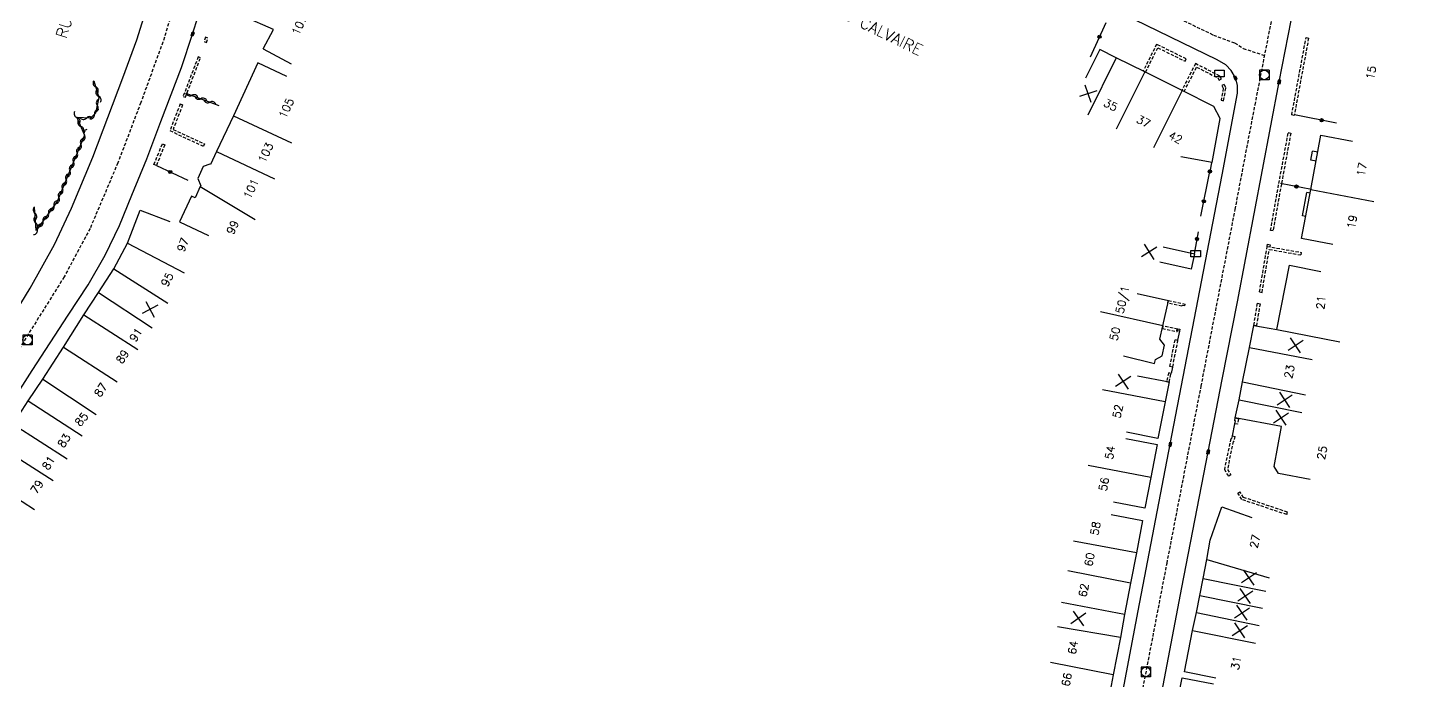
# Model space of a CAD drawing. Header units: millimetres. Extents: x 119599 to 135000, y 124063 to 131000.
# Drawn here: x 134505.2 to 134722.3, y 130596 to 130697.8 of the extents above; entities that cross this region are included whole.
import ezdxf
from ezdxf.enums import TextEntityAlignment as Align

# ---------------------------------------------------------------- set-up
doc = ezdxf.new("R2010")
doc.units = ezdxf.units.MM
doc.linetypes.add('DASHED', pattern=[0.75, 0.5, -0.25])
doc.layers.get('0').update_dxf_attribs({"linetype": 'CONTINUOUS'})
for name, color, linetype in [('W0001', 6, 'DASHED'), ('W0008', 7, 'CONTINUOUS'), ('W0100', 7, 'CONTINUOUS'), ('W0105', 7, 'CONTINUOUS'), ('W0112', 1, 'DASHED'), ('W0310', 3, 'CONTINUOUS'), ('W0322', 7, 'CONTINUOUS'), ('W0400', 7, 'CONTINUOUS'), ('W0420', 7, 'CONTINUOUS'), ('W0984', 7, 'CONTINUOUS'), ('W0989', 7, 'CONTINUOUS'), ('W0991', 7, 'CONTINUOUS'), ('W1102', 7, 'CONTINUOUS'), ('W1471', 7, 'CONTINUOUS')]:
    doc.layers.add(name, color=color, linetype=linetype)
doc.styles.get("Standard").update_dxf_attribs({"font": 'romans.shx', "width": 0.85})

# ---------------------------------------------------------------- blocks, each defined once
blk = doc.blocks.new('T420')
for p, q in [((0.75, 0.75), (-0.75, 0.75)), ((-0.75, 0.75), (-0.75, -0.75)), ((0.75, 0.75), (0.75, -0.75)), ((0.75, -0.75), (-0.75, -0.75))]:
    blk.add_line(p, q)
blk.add_ellipse((0, 0), major_axis=(-0.53, 0.53), ratio=1, start_param=3.926991, end_param=10.210176)
blk = doc.blocks.new('t991o')
at = {"color": 0, "linetype": 'Continuous'}
for p, q in [((-1, 1), (1, -1)), ((-1, -1), (1, 1))]:
    blk.add_line(p, q, dxfattribs=at)
blk = doc.blocks.new('T400')
for p, q in [((-0.15, 0.3), (0.15, 0.3)), ((-0.15, -0.25), (-0.15, 0.3)), ((-0.15, 0.15), (0.15, 0.15)), ((-0.15, 0), (0.15, 0)), ((0.15, 0.3), (0.15, -0.25)), ((-0.15, -0.15), (0.15, -0.15)), ((-0.15, -0.25), (-0.15, -0.3)), ((-0.15, -0.3), (0.15, -0.3)), ((0.15, -0.3), (0.15, -0.25))]:
    blk.add_line(p, q)
blk = doc.blocks.new('t322o')
at = {"color": 0, "linetype": 'Continuous'}
for radius in [0.25, 0.15]:
    blk.add_circle((0, 0), radius, dxfattribs=at)
blk = doc.blocks.new('t310o')
at = {"color": 0, "linetype": 'Continuous'}
for centre, start, end in [((-0.5, 0.38), 216.8699, 323.1304), ((0.5, -0.37), 36.8699, 143.1303)]:
    blk.add_arc(centre, 0.625, start, end, dxfattribs=at)
blk = doc.blocks.new('T1471')
at = {"color": 0, "linetype": 'Continuous', "flags": 128}
blk.add_lwpolyline([(-0.75, -0.5), (-0.75, 0.5), (0.75, 0.5), (0.75, -0.5), (-0.75, -0.5)], dxfattribs=at)

msp = doc.modelspace()

# ---------------------------------------------------------------- linework, layer by layer
at = {"layer": 'W0001'}
for points in [[(134545.1, 130865.18), (134544.74, 130848.57), (134544.32, 130830.46), (134543.86, 130809.8), (134543.48, 130793.71), (134543.14, 130784.29), (134542.63, 130764.14), (134540.48, 130755.46), (134538.22, 130745.07), (134534.79, 130729.44), (134530.94, 130712.24), (134528.78, 130703.52), (134526.33, 130695.61), (134522.88, 130686.16), (134519.3, 130676.76), (134514.96, 130666.52), (134510.91, 130658.96), (134501.45, 130643.85)], [(134658.5, 130486.41), (134661.31, 130501.06), (134665.36, 130522.2), (134670.14, 130547), (134674.64, 130570.19), (134677.97, 130587.39), (134683.13, 130614.27), (134688.46, 130641.9), (134693.77, 130669.49), (134696.88, 130685.81), (134699.89, 130701.22), (134700.17, 130704.28), (134703.04, 130717.73), (134705.58, 130731.17), (134707.1, 130740.32), (134708.36, 130750.56), (134710.08, 130768.19), (134711.47, 130782.66), (134712.65, 130794.58), (134714.66, 130814.37), (134716.72, 130832.79), (134719.45, 130852.12)], [(134542.89, 130774.22), (134548.48, 130769.11), (134551.9, 130768.44), (134556.64, 130766.14), (134568.46, 130759.17), (134583.56, 130750.02), (134590.43, 130745.91), (134596.57, 130742.57), (134611.09, 130735.39), (134626.88, 130727.65), (134648.35, 130717.13), (134670.24, 130706.44), (134690.38, 130696.71), (134693.69, 130695.49), (134695.01, 130694.63), (134698.38, 130693.52)]]:
    msp.add_lwpolyline(points, dxfattribs=at)
at = {"layer": 'W0008'}
for points in [[(134681.27, 130588.63), (134685.46, 130610.47), (134689.56, 130631.64), (134691.73, 130642.94), (134694.11, 130655.09), (134700.63, 130689.38), (134703.43, 130703.81), (134708.04, 130727.96), (134709.41, 130735.33), (134710.67, 130743.75), (134711.26, 130748.92), (134711.48, 130751.37), (134712.83, 130765.35), (134715.22, 130789.86), (134716.34, 130801.44), (134717.45, 130812.2), (134718.76, 130824.21), (134719.6, 130831.64), (134720.27, 130836.85), (134721.17, 130843.99), (134722.35, 130851.53)], [(134674.23, 130583.75), (134678.64, 130606.84), (134683.64, 130632.84), (134686.24, 130646.31), (134691.73, 130674.87), (134694.14, 130687.64), (134694.13, 130688.84), (134693.93, 130689.71), (134693.8, 130690.02), (134693.12, 130691.19), (134692.3, 130692.08), (134690.97, 130692.82), (134663.45, 130706.27), (134644.6, 130715.46), (134636.09, 130719.64), (134607.92, 130733.43), (134598.88, 130737.9), (134594.36, 130740.15), (134590.79, 130742.05), (134587.79, 130743.79), (134576.1, 130750.86)], [(134500.47, 130648.81), (134505.63, 130657.18), (134509.43, 130664.04), (134512.07, 130669.67), (134515.42, 130677.63), (134520.09, 130690.02), (134522.24, 130695.95), (134524.66, 130703.65)], [(134500.2, 130635.47), (134505.94, 130644.34), (134511.56, 130653.01), (134514.64, 130657.75), (134517.34, 130662.38), (134519.58, 130666.98), (134521.5, 130671.72), (134523.81, 130677.39), (134526.02, 130683.23), (134529.22, 130691.65), (134530.97, 130696.85), (134531.86, 130699.64)]]:
    msp.add_lwpolyline(points, dxfattribs=at)
at = {"layer": 'W0100'}
for p, q in [((134541.98, 130694.56), (134546.38, 130692.19)), ((134690.18, 130676.81), (134685.26, 130677.72)), ((134705.6, 130677.19), (134705.85, 130678.56)), ((134706.67, 130678.41), (134705.85, 130678.56)), ((134706.41, 130677.04), (134705.6, 130677.19)), ((134704.28, 130668.49), (134704.94, 130672.13)), ((134705.47, 130672.03), (134704.94, 130672.13)), ((134704.78, 130668.4), (134704.28, 130668.49)), ((134705.48, 130627.35), (134700.56, 130628.28))]:
    msp.add_line(p, q, dxfattribs=at)
for points in [[(134541.98, 130694.56), (134543.61, 130697.58), (134539.1, 130699.53), (134540.71, 130702.92)], [(134690.18, 130676.81), (134691.45, 130683.7), (134690.43, 130685.56), (134685.5, 130688.04), (134679.68, 130690.95), (134675.21, 130693.17), (134672.65, 130694.44), (134670.42, 130689.97)], [(134545.71, 130690.26), (134541.18, 130692.36), (134537.35, 130684.11), (134534.73, 130678.52), (134533.77, 130676.52), (134533.68, 130676.54), (134532.62, 130676.17), (134531.78, 130674.33), (134532.24, 130673.18), (134532.17, 130673.07), (134531.37, 130671.32), (134530.81, 130671.58), (134528.91, 130667.57), (134533.43, 130665.43)], [(134709.04, 130664.02), (134704.13, 130664.95), (134705.57, 130672.59), (134707.17, 130681.06), (134712.08, 130680.13)], [(134471.34, 130582.4), (134476.27, 130589.86), (134479.26, 130594.4), (134476.84, 130595.63), (134482.66, 130604.62), (134485.61, 130609.11), (134488.86, 130614.12), (134492.16, 130619.18), (134494.92, 130623.44), (134497.91, 130628.07), (134500.79, 130632.57), (134502.96, 130635.96), (134505.32, 130639.6), (134507.57, 130643.01), (134510.79, 130648.01), (134514.01, 130653.02), (134516.3, 130656.51), (134518.69, 130660.24), (134520.79, 130664.25), (134522.77, 130669.4), (134527.44, 130667.6)], [(134682.54, 130663.63), (134687.42, 130662.55), (134686.88, 130660.15), (134682, 130661.24)], [(134700.56, 130628.28), (134699.85, 130629.36), (134701.03, 130635.61), (134693.79, 130636.95), (134694.37, 130639.8), (134694.94, 130642.57), (134696, 130647.97), (134696.69, 130651.4), (134700.29, 130650.77), (134702.27, 130660.77), (134707.17, 130659.8)], [(134676.32, 130646.66), (134681.17, 130645.46), (134681.33, 130646.08), (134682.35, 130646.63), (134682.73, 130648.29), (134682.01, 130649.24), (134682.48, 130651.34), (134683.34, 130655.23), (134678.46, 130656.31)], [(134678.54, 130643.51), (134683.45, 130642.57), (134682.86, 130639.45), (134681.71, 130633.76), (134676.81, 130634.75)], [(134676.69, 130633.73), (134681.6, 130632.79), (134680.61, 130627.66), (134679.66, 130622.86), (134674.76, 130623.83)], [(134674.4, 130621.89), (134679.31, 130620.96), (134678.35, 130615.88), (134677.45, 130611.19), (134676.49, 130606.26), (134675.87, 130602.67), (134674.73, 130596.88), (134673.93, 130592.71), (134672.54, 130585.84), (134671.4, 130579.95), (134670.45, 130575.01), (134669.84, 130571.65), (134667.03, 130572.95), (134664.12, 130566.85), (134659.61, 130569.01)], [(134690.74, 130596.35), (134685.84, 130597.34), (134687.13, 130603.77), (134687.71, 130606.58), (134688.23, 130609.22), (134688.76, 130611.87), (134689.34, 130614.88), (134689.84, 130617.9), (134691.67, 130623.09), (134696.39, 130621.43)], [(134687.87, 130555.72), (134682.95, 130556.63), (134684.25, 130563.66), (134685.57, 130570.55), (134686.94, 130577.39), (134688.28, 130584.36), (134689.23, 130589.35), (134684.3, 130590.28), (134685.5, 130596.4), (134690.4, 130595.44)]]:
    msp.add_lwpolyline(points, dxfattribs=at)
at = {"layer": 'W0105'}
for p, q in [((134690.07, 130676.77), (134689.86, 130675.67)), ((134685.07, 130650.49), (134684.79, 130649.1)), ((134683.96, 130644.9), (134683.78, 130643.88)), ((134693.35, 130634.16), (134693.72, 130636.05))]:
    msp.add_line(p, q, dxfattribs=at)
at = {"layer": 'W0112'}
for p, q in [((134533, 130696.37), (134532.76, 130695.69)), ((134532.76, 130695.69), (134533.14, 130695.56)), ((134681.5, 130695.26), (134679.42, 130691.11)), ((134686.14, 130692.98), (134681.5, 130695.26)), ((134702.6, 130684.24), (134704.84, 130696.3)), ((134704.84, 130696.3), (134705.23, 130696.23)), ((134531.84, 130693.29), (134529.49, 130687.14)), ((134687.57, 130692.25), (134685.44, 130688.07)), ((134692.33, 130688.47), (134692.07, 130689)), ((134529.49, 130687.14), (134529.86, 130687)), ((134691.97, 130686.45), (134692.33, 130688.47)), ((134529.03, 130685.96), (134529.4, 130685.81)), ((134700.59, 130673.52), (134702.07, 130681.48)), ((134526.63, 130679.59), (134525.31, 130676.34)), ((134532.84, 130679.71), (134532.67, 130679.34)), ((134525.31, 130676.34), (134524.94, 130676.49)), ((134699.29, 130666.2), (134700.59, 130673.52)), ((134698.77, 130663.72), (134698.83, 130664.05)), ((134698.83, 130664.05), (134699.22, 130663.98)), ((134699.22, 130663.98), (134699.16, 130663.66)), ((134704.08, 130662.78), (134704.01, 130662.39)), ((134697.57, 130656.61), (134697.97, 130656.54)), ((134683.33, 130655.26), (134685.93, 130654.72)), ((134685.93, 130654.72), (134685.88, 130654.43)), ((134696.69, 130651.4), (134697.25, 130654.84)), ((134697.25, 130654.84), (134697.65, 130654.77)), ((134682.48, 130651.28), (134682.41, 130650.89)), ((134684.81, 130650.82), (134682.48, 130651.28)), ((134685.07, 130650.49), (134684.67, 130650.57)), ((134685.12, 130650.78), (134685.07, 130650.49)), ((134684.79, 130649.1), (134683.96, 130644.9)), ((134683.78, 130643.91), (134683.39, 130644.01)), ((134683.45, 130642.56), (134683.78, 130643.91)), ((134683.96, 130644.9), (134683.57, 130644.97)), ((134693.71, 130636.51), (134693.79, 130636.95)), ((134693.25, 130633.73), (134693.35, 130634.16)), ((134694.18, 130625.21), (134694.52, 130625.43)), ((134701.82, 130621.86), (134701.95, 130622.24))]:
    msp.add_line(p, q, dxfattribs=at)
for points in [[(134533.14, 130695.56), (134533.37, 130696.23), (134533, 130696.37)], [(134705.23, 130696.23), (134702.99, 130684.17), (134702.6, 130684.24)], [(134529.86, 130687), (134532.21, 130693.15), (134531.84, 130693.29)], [(134679.42, 130691.11), (134679.78, 130690.93), (134681.68, 130694.72)], [(134681.68, 130694.72), (134685.97, 130692.62), (134686.14, 130692.98)], [(134685.8, 130687.89), (134687.75, 130691.71), (134691.07, 130690.01)], [(134691.63, 130689.86), (134691.35, 130690.31), (134687.57, 130692.25)], [(134691.07, 130690.01), (134691.29, 130689.65), (134691.63, 130689.86)], [(134692.07, 130689), (134691.71, 130688.82), (134691.92, 130688.41)], [(134691.92, 130688.41), (134691.58, 130686.52), (134691.97, 130686.45)], [(134529.03, 130685.96), (134527.43, 130681.79), (134532.67, 130679.34)], [(134529.4, 130685.81), (134527.94, 130681.99), (134532.84, 130679.71)], [(134702.07, 130681.48), (134702.46, 130681.41), (134700.98, 130673.45)], [(134524.94, 130676.49), (134526.26, 130679.74), (134526.63, 130679.59)], [(134700.98, 130673.45), (134699.68, 130666.13), (134699.29, 130666.2)], [(134697.57, 130656.61), (134698.77, 130663.73), (134704.08, 130662.78)], [(134697.97, 130656.54), (134699.1, 130663.26), (134704.01, 130662.39)], [(134685.46, 130654.41), (134683.25, 130654.87), (134683.33, 130655.26)], [(134685.88, 130654.43), (134685.48, 130654.51), (134685.46, 130654.41)], [(134697.65, 130654.77), (134697.09, 130651.34), (134696.69, 130651.4)], [(134682.41, 130650.89), (134684.73, 130650.42), (134684.81, 130650.82)], [(134684.67, 130650.57), (134684.73, 130650.85), (134685.12, 130650.78)], [(134683.57, 130644.97), (134684.39, 130649.18), (134684.79, 130649.1)], [(134683.39, 130644.01), (134683.06, 130642.65), (134683.45, 130642.56)], [(134693.72, 130636.05), (134693.82, 130636.48), (134693.71, 130636.51)], [(134694.29, 130636.76), (134694.11, 130635.96), (134693.72, 130636.05)], [(134693.79, 130636.95), (134694.19, 130636.88), (134694.17, 130636.8), (134694.29, 130636.76)], [(134692.76, 130627.84), (134692.13, 130628.83), (134693.14, 130633.74), (134693.25, 130633.73)], [(134693.35, 130634.16), (134693.74, 130634.08), (134693.57, 130633.27), (134693.46, 130633.29), (134692.56, 130628.91)], [(134692.56, 130628.91), (134693.1, 130628.05), (134692.76, 130627.84)], [(134701.82, 130621.86), (134694.83, 130624.21), (134694.18, 130625.21)], [(134701.95, 130622.24), (134695.09, 130624.55), (134694.52, 130625.43)]]:
    msp.add_lwpolyline(points, dxfattribs=at)
at = {"layer": 'W0310'}
msp.add_line((134529.94, 130687.66), (134535.06, 130685.7), dxfattribs=at)
msp.add_lwpolyline([(134515.53, 130689.57), (134516.35, 130686.94), (134515.82, 130684.51), (134515.01, 130683.72), (134512.92, 130683.86), (134514.09, 130681.06), (134509.82, 130670.73), (134506.56, 130666.18), (134506.3, 130669.82)], dxfattribs=at)
at = {"layer": 'W0322'}
for p, q in [((134673.59, 130698.6), (134671.11, 130693.25)), ((134709.6, 130682.95), (134703.02, 130684.25)), ((134525.32, 130676.34), (134530.24, 130674.05)), ((134688.43, 130668.43), (134689.86, 130675.67)), ((134705.67, 130672.62), (134700.86, 130673.53)), ((134687.42, 130662.55), (134688.02, 130665.99))]:
    msp.add_line(p, q, dxfattribs=at)
at = {"layer": 'W1102'}
for p, q in [((134675.21, 130693.17), (134670.76, 130684.21)), ((134679.68, 130690.95), (134675.21, 130682)), ((134685.5, 130688.04), (134681, 130679.11)), ((134537.35, 130684.11), (134546.42, 130679.9)), ((134534.73, 130678.52), (134543.78, 130674.28)), ((134532.17, 130673.07), (134540.74, 130667.93)), ((134705.57, 130672.59), (134715.4, 130670.74)), ((134520.79, 130664.25), (134529.65, 130659.6)), ((134518.69, 130660.24), (134527.11, 130654.84)), ((134516.3, 130656.51), (134524.66, 130651.03)), ((134514.01, 130653.02), (134522.42, 130647.61)), ((134682.48, 130651.34), (134672.72, 130653.53)), ((134700.29, 130650.77), (134710.1, 130648.83)), ((134510.79, 130648.01), (134519.2, 130642.59)), ((134696, 130647.97), (134705.81, 130646.05)), ((134507.57, 130643.01), (134515.92, 130637.5)), ((134682.86, 130639.45), (134673.03, 130641.32)), ((134694.94, 130642.57), (134704.73, 130640.57)), ((134505.32, 130639.6), (134513.71, 130634.16)), ((134694.37, 130639.8), (134704.17, 130637.81)), ((134502.96, 130635.96), (134511.38, 130630.55)), ((134500.79, 130632.57), (134509.21, 130627.18)), ((134497.91, 130628.07), (134506.31, 130622.65)), ((134680.61, 130627.66), (134670.79, 130629.55)), ((134678.35, 130615.88), (134668.52, 130617.74)), ((134689.34, 130614.88), (134699.07, 130612.01)), ((134677.45, 130611.19), (134667.63, 130613.08)), ((134688.76, 130611.87), (134698.57, 130609.93)), ((134688.23, 130609.22), (134698.04, 130607.29)), ((134676.49, 130606.26), (134666.67, 130608.16)), ((134687.71, 130606.58), (134697.51, 130604.56)), ((134675.87, 130602.67), (134666.02, 130604.37)), ((134687.13, 130603.77), (134696.94, 130601.8)), ((134674.73, 130596.88), (134664.92, 130598.8))]:
    msp.add_line(p, q, dxfattribs=at)

# ---------------------------------------------------------------- block references
at = {"layer": 'W0310'}
for p, rotation in [((134515.83, 130688.62), 287.2064969510972), ((134516.08, 130685.72), 257.6764860379403), ((134516.27, 130687.18), 287.2064969510972), ((134530.87, 130687.3), 339.0173885042588), ((134532.27, 130686.77), 339.0173885042588), ((134533.67, 130686.23), 339.0173885042588), ((134512.93, 130683.83), 292.6634157101549), ((134515.63, 130684.33), 224.2830760441484), ((134513.51, 130682.45), 292.6634157101549), ((134514.38, 130683.76), 176.1075341928583), ((134514.09, 130681.06), 247.540279666861), ((134513.52, 130679.68), 247.540279666861), ((134512.37, 130676.9), 247.540279666861), ((134512.94, 130678.29), 247.540279666861), ((134511.8, 130675.52), 247.540279666861), ((134510.65, 130672.74), 247.540279666861), ((134511.22, 130674.13), 247.540279666861), ((134510.08, 130671.36), 247.540279666861), ((134506.37, 130668.89), 94.04972772607975), ((134508.47, 130668.84), 234.4327024676756), ((134509.34, 130670.06), 234.4327024676756), ((134506.72, 130666.4), 234.4327024676756), ((134506.48, 130667.4), 94.04972772607975), ((134507.6, 130667.62), 234.4327024676756)]:
    msp.add_blockref('t310o', p, dxfattribs=dict(at, rotation=rotation))
at = {"layer": 'W0322'}
for p, rotation in [((134672.59, 130696.45), 245.0722244462358), ((134707.27, 130683.41), 168.8509663568172), ((134527.47, 130675.34), 335.0118293432614), ((134689.82, 130675.42), 78.78001356647651), ((134703.34, 130673.06), 169.2770568089226), ((134688.89, 130670.76), 78.78001356647651), ((134687.82, 130664.89), 80.09282138212927)]:
    msp.add_blockref('t322o', p, dxfattribs=dict(at, rotation=rotation))
at = {"layer": 'W0400'}
for p, rotation in [((134530.97, 130696.85), 161.3847498076636), ((134693.8, 130690.02), 22.97549818950412), ((134700.63, 130689.38), 169.2284448338841), ((134683.64, 130632.84), 349.1170929820722), ((134689.56, 130631.64), 169.0331105677681)]:
    msp.add_blockref('T400', p, dxfattribs=dict(at, rotation=rotation))
at = {"layer": 'W0420'}
for p in [(134698.31, 130690.49), (134505.19, 130649.12), (134679.82, 130597.32)]:
    msp.add_blockref('T420', p, dxfattribs=at)
at = {"layer": 'W0991'}
for p, rotation in [((134670.81, 130687.54), 153.5420969161254), ((134680.32, 130662.87), 257.4286809267068), ((134524.32, 130653.9), 253.3727448214749), ((134703.2, 130648.3), 78.53482003142332), ((134676.29, 130642.62), 258.3411635847514), ((134701.51, 130639.78), 78.4289145022361), ((134700.94, 130636.98), 78.56286622044885), ((134695.92, 130612.04), 79.0012970254038), ((134695.36, 130609.18), 78.81072837613024), ((134669.29, 130605.65), 260.2246738246699), ((134694.84, 130606.55), 78.89690795219907), ((134694.5, 130603.79), 78.89690795219907)]:
    msp.add_blockref('t991o', p, dxfattribs=dict(at, rotation=rotation))
at = {"layer": 'W1471'}
for p in [(134691.32, 130690.7), (134687.61, 130662.58)]:
    msp.add_blockref('T1471', p, dxfattribs=at)

# ---------------------------------------------------------------- texts
at = {"layer": 'W0984'}
msp.add_text('15', height=1.25, rotation=79.046, dxfattribs=at).set_placement((134714.98, 130690.83), align=Align.MIDDLE)
at = {"layer": 'W0989'}
for s, rotation, p in [('RUE DE LA TOMBELLE', 72.772, (134514.2, 130708.49)), ('RUE DU CALVAIRE', 333.8802, (134635.45, 130698.8))]:
    msp.add_text(s, height=1.75, rotation=rotation, dxfattribs=at).set_placement(p, align=Align.MIDDLE)
at = {"layer": 'W0991'}
for s, rotation, p in [('107', 64.6826, (134547.65, 130698.28)), ('105', 65.0926, (134545.61, 130685.29)), ('35', 333.5795, (134674.33, 130685.79)), ('37', 333.4485, (134679.46, 130683.23)), ('103', 64.8739, (134542.38, 130678.35)), ('42', 332.5226, (134684.46, 130680.7)), ('17', 79.341, (134713.52, 130675.74)), ('101', 64.4775, (134540.09, 130672.72)), ('99', 65.4378, (134537.22, 130666.71)), ('19', 79.297, (134712.01, 130667.55)), ('97', 68.9561, (134529.44, 130663.97)), ('95', 62.3228, (134527.01, 130658.56)), ('50/1', 77.5094, (134676.26, 130655.38)), ('21', 84.0428, (134707.15, 130654.97)), ('91', 56.7838, (134522.12, 130649.93)), ('50', 77.3743, (134674.99, 130650.08)), ('89', 57.2602, (134520.03, 130646.51)), ('23', 78.9044, (134702.23, 130644.18)), ('87', 57.2325, (134516.62, 130641.33)), ('52', 78.5894, (134675.42, 130637.99)), ('85', 50.7579, (134513.64, 130636.74)), ('83', 57.0942, (134510.91, 130633.41)), ('54', 79.1053, (134674.23, 130631.55)), ('25', 79.2917, (134707.34, 130631.52)), ('81', 57.2657, (134508.48, 130629.93)), ('79', 57.3958, (134506.67, 130626.19)), ('56', 78.8119, (134673.27, 130626.62)), ('58', 79.2894, (134671.95, 130619.72)), ('27', 77.5909, (134696.86, 130617.7)), ('60', 79.1167, (134671.02, 130614.86)), ('62', 79.0391, (134670.1, 130610.06)), ('64', 78.8699, (134668.44, 130601.12)), ('31', 78.4691, (134693.91, 130598.71)), ('66', 79.0508, (134667.46, 130596.12))]:
    msp.add_text(s, height=1.25, rotation=rotation, dxfattribs=at).set_placement(p, align=Align.MIDDLE)

doc.saveas('drawing.dxf')
